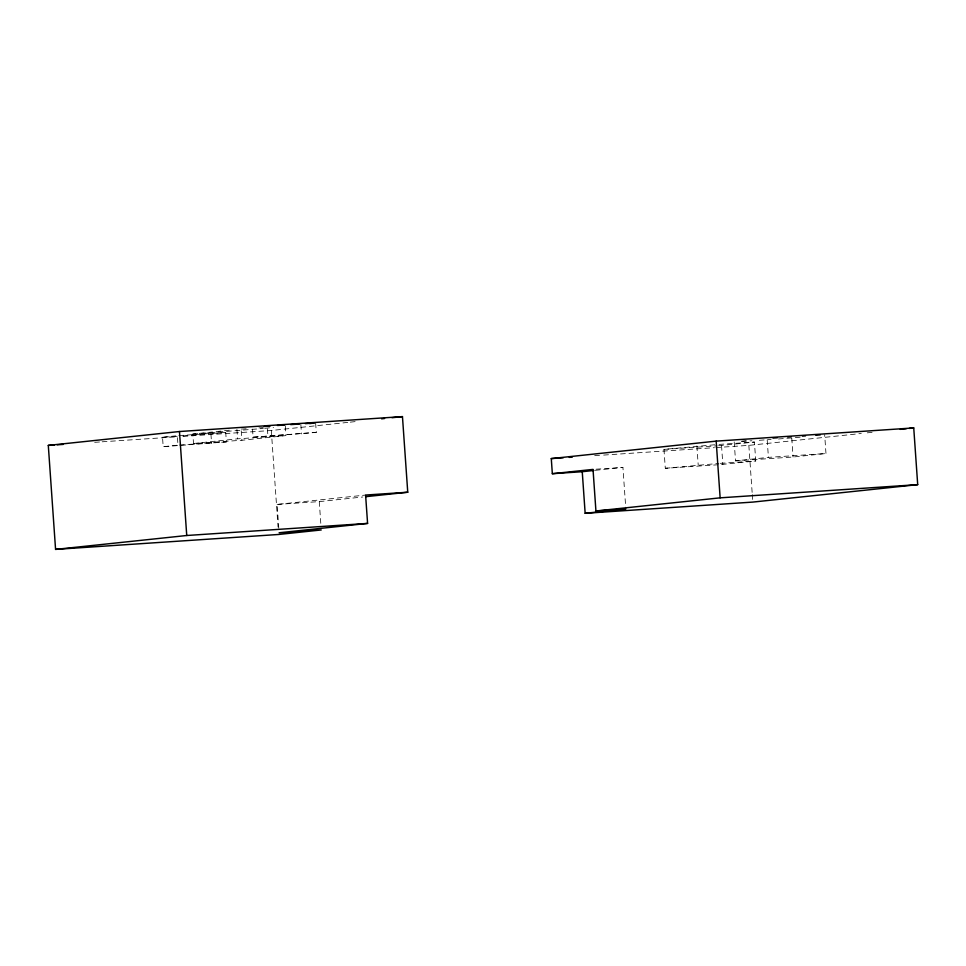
<?xml version="1.0" encoding="UTF-8"?>
<svg xmlns="http://www.w3.org/2000/svg" width="966" height="966" viewBox="0 0 966 966"><rect width="100%" height="100%" fill="white"/><g stroke="black" fill="none" stroke-linecap="round" stroke-linejoin="round"><path stroke-width="0.72" stroke-dasharray="4.83 3.62" d="M162.529 437.248L177.321 435.69L177.986 445.145L163.194 446.703L162.529 437.248L177.201 436.27M285.32 426.139L285.972 435.594L241.898 440.267L193.502 443.503L192.838 434.048L232.516 429.846M183.057 435.883L225.718 432.454L226.382 441.909L163.194 446.703M192.838 434.048L263.283 428.481M264.744 428.324L273.559 427.395M182.997 436.403L271.301 430.498L348.798 422.299M350.296 422.142L357.746 421.345M193.502 443.503L237.576 438.83L285.972 435.594M252.524 429.085L253.092 437.187L316.293 432.394L315.628 422.939M253.092 437.187L316.293 432.394M718.426 464.743L665.296 468.293L663.968 449.383L717.521 444.517M741.671 441.16L746.163 440.689M718.571 445.737L754.422 442.054L755.738 460.963L719.899 464.646M778.475 438.987L800.729 437.151M715.915 447.572L748.843 445.374L861.274 433.48M867.263 432.84L873.264 432.213M595.322 470.321L622.925 467.399L625.835 508.997M278.788 528.305L277.121 504.421L365.595 495.051M277.121 504.421L319.275 501.608L362.757 496.995M665.296 468.293L718.849 463.426M734.196 441.945L735.524 460.854L768.417 457.377L825.978 453.525L824.65 434.628M735.524 460.854L793.074 457.015L825.978 453.525M241.319 429.085L247.187 428.699M258.924 427.914L263.32 427.612M178.795 435.594L225.718 432.454M94.692 442.307L100.681 441.909M102.179 441.8L177.007 436.801M179.459 445.036L226.382 441.909M741.574 441.462L751.91 440.762M759.288 440.279L771.097 439.482M719.006 444.42L754.422 442.054M663.968 449.383L717.098 445.833M594.682 455.674L602.168 455.179M603.665 455.083L714.417 447.681M596.01 469.198L622.925 467.399M720.322 463.33L755.738 460.963M791.758 438.105L793.074 457.015M767.197 439.928L768.417 457.377M748.843 445.374L752.188 493.143M752.285 494.628L752.707 500.605M721.53 445.543L722.846 464.441M696.86 445.906L698.189 464.803M319.275 501.608L320.833 523.995M300.837 424.497L301.489 433.951M271.301 430.498L278.051 527.05M267.425 428.868L267.896 435.63M241.234 430.812L241.898 440.267M236.924 429.375L237.576 438.83M210.926 434.024L211.59 443.466"/><path stroke-width="1.45" d="M407.749 492.237L365.595 495.051L367.587 523.415L279.102 532.773L321.255 529.96L278.57 534.476L55.569 549.388L48.3 445.398L179.471 431.524L402.46 416.612L407.749 492.237L365.764 496.681M264.273 426.489L270.166 425.97M309.712 423.567L314.143 423.096L305.365 423.627M381.594 418.821L384.577 418.507M392.027 417.723L402.46 416.612M582.244 471.71L552.335 473.702L551.284 458.584L716.168 441.124L913.739 427.926L917.7 484.642L752.804 502.091L585.154 513.296L582.244 471.71L593.873 470.478M900.24 429.351L906.241 428.723M909.235 428.397L913.739 427.926M552.335 473.702L593.027 469.404L595.925 510.99L625.835 508.997L585.154 513.296M55.569 549.388L186.74 535.502L367.587 523.415M595.925 510.99L720.141 497.84L917.7 484.642M277.496 425.487L284.825 424.992M290.694 424.605L299.496 424.014M48.3 445.398L54.289 445M57.284 444.807L63.261 444.408M772.993 438.069L777.425 437.779M787.749 437.091L790.707 436.886M802.517 436.101L805.463 435.908M815.799 435.219L820.219 434.917M551.284 458.584L563.25 457.775M569.24 457.377L572.234 457.184M716.168 441.124L720.141 497.84M179.471 431.524L186.74 535.502"/></g></svg>
